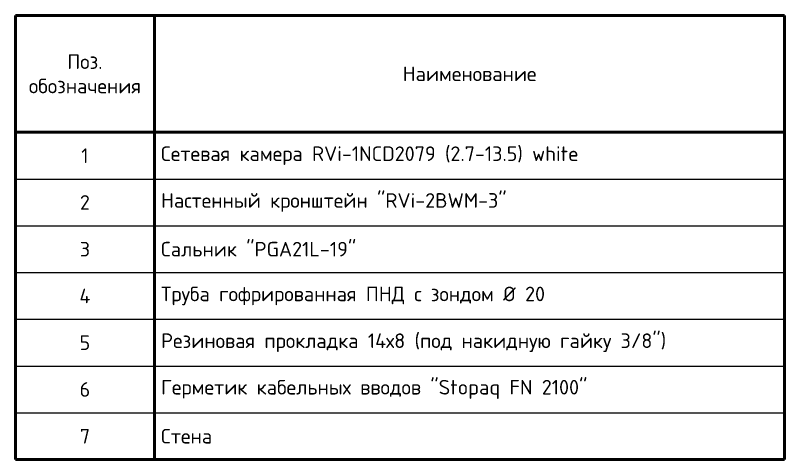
# Model space of a CAD drawing. Header units: millimetres. Extents: x -25459 to 1045457, y -66278 to 462905.
# Drawn here: x 973092 to 986267, y 15546 to 23146 of the extents above; entities that cross this region are included whole.
import ezdxf

# ---------------------------------------------------------------- set-up
doc = ezdxf.new("R2010")
doc.units = ezdxf.units.MM
doc.styles.add('KOSTY_STYLE', font='isocpeur.ttf')

# ---------------------------------------------------------------- blocks, each defined once
blk = doc.blocks.new('*T40')
at = {"color": 0, "lineweight": 50, "ltscale": 100, "transparency": 16777216}
for p, q in [((0, 0), (13175, 0)), ((0, 0), (0, -7600)), ((2382, 0), (2382, -7600)), ((13175, 0), (13175, -7600)), ((0, -2000), (13175, -2000)), ((0, -7600), (13175, -7600))]:
    blk.add_line(p, q, dxfattribs=at)
at = {"color": 0, "ltscale": 100, "transparency": 16777216}
for p, q in [((0, -2800), (13175, -2800)), ((0, -3600), (13175, -3600)), ((0, -4400), (13175, -4400)), ((0, -5200), (13175, -5200)), ((0, -6000), (13175, -6000))]:
    blk.add_line(p, q, dxfattribs=at)
at = {"color": 0, "lineweight": 0, "ltscale": 100, "transparency": 16777216}
blk.add_line((0, -6800), (13175, -6800), dxfattribs=at)
at = {"color": 0, "ltscale": 100, "transparency": 16777216, "char_height": 250, "style": 'KOSTY_STYLE'}
for s, insert, width, attachment_point in [('Поз. обозначения', (1191, -1000), 2159.26, 5), ('Наименование', (7779, -1000), 10569.8, 5), ('Сетевая камера RVi-1NCD2079 (2.7-13.5) white', (2494, -2400), 10569.8, 4), ('1', (1191, -2400), 2159.26, 5), ('Настенный кронштейн "RVi-2BWM-3"', (2494, -3200), 10569.8, 4), ('2', (1191, -3200), 2159.26, 5), ('3', (1191, -4000), 2159.26, 5), ('Сальник "PGA21L-19"', (2494, -4000), 10569.8, 4), ('4', (1191, -4800), 2159.26, 5), ('Труба гофрированная ПНД с зондом Ø 20', (2494, -4800), 10569.8, 4), ('\\A1;Резиновая прокладка 14х8 (под накидную гайку 3/8")', (2494, -5600), 10569.8, 4), ('5', (1191, -5600), 2159.26, 5), ('Герметик кабельных вводов "Stopaq FN 2100"', (2494, -6400), 10569.8, 4), ('6', (1191, -6400), 2159.26, 5), ('7', (1191, -7200), 2159.26, 5), ('Стена', (2494, -7200), 10569.8, 4)]:
    blk.add_mtext(s, dxfattribs=dict(at, insert=insert, width=width, attachment_point=attachment_point))

msp = doc.modelspace()

# ---------------------------------------------------------------- block references
msp.add_blockref('*T40', (973092.402, 23145.555))

doc.saveas('drawing.dxf')
